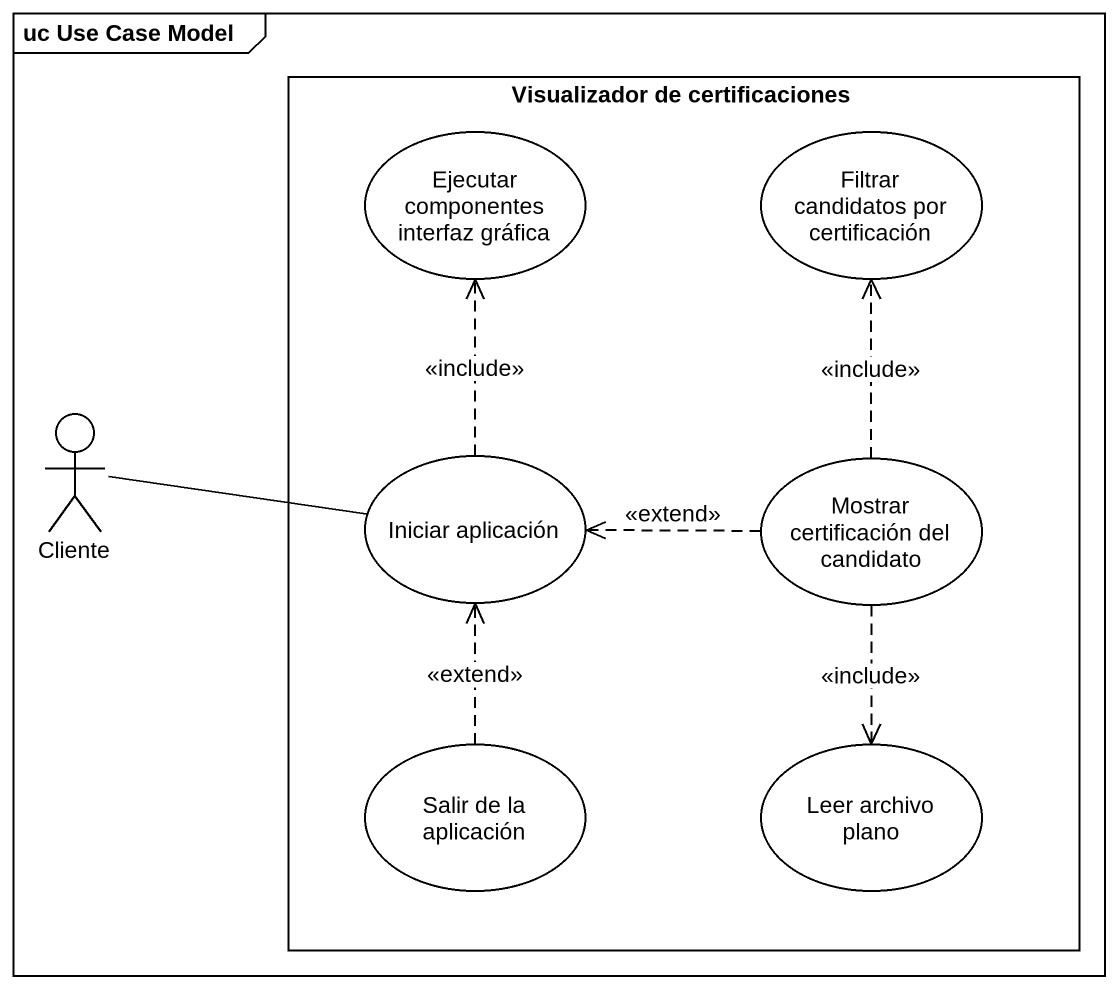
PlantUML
@startuml
mainframe uc Use Case Model
rectangle "Visualizador de certificaciones" as Visualizador_de {
  usecase "Ejecutar componentes interfaz gráfica" as Ejecutar_componentes
  usecase "Filtrar candidatos por certificación" as Filtrar_candidatos_por
  usecase "Iniciar aplicación" as Iniciar_aplicación
  usecase "Mostrar certificación del candidato" as Mostrar_certificación_del
  usecase "Salir de la aplicación" as Salir_de_la_aplicación
  usecase "Leer archivo plano" as Leer_archivo_plano
}
actor Cliente
Cliente -right- Iniciar_aplicación
Iniciar_aplicación .up.> Ejecutar_componentes : <<include>>
Mostrar_certificación_del .up.> Filtrar_candidatos_por : <<include>>
Mostrar_certificación_del .left.> Iniciar_aplicación : <<extend>>
Mostrar_certificación_del ..> Leer_archivo_plano : <<include>>
Salir_de_la_aplicación .up.> Iniciar_aplicación : <<extend>>
@enduml
